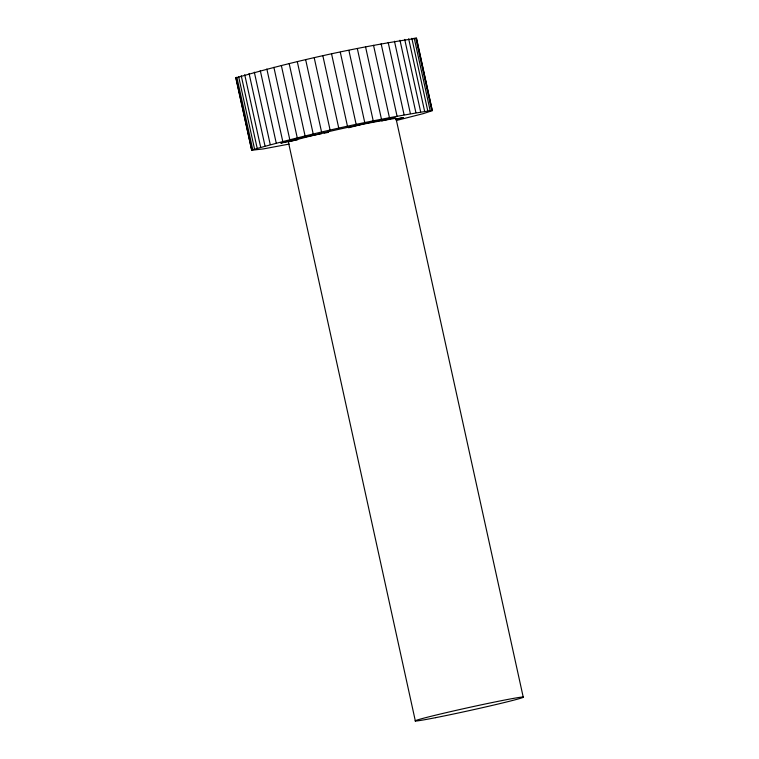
<?xml version="1.0" encoding="UTF-8"?>
<svg xmlns="http://www.w3.org/2000/svg" width="759" height="759" viewBox="0 0 759 759"><rect width="100%" height="100%" fill="white"/><g stroke="black" fill="none" stroke-linecap="round" stroke-linejoin="round"><path stroke-width="1.14" d="M289.217 144.068L263.468 148.897L251.713 150.263L235.802 77.921C294.388 61.005 356.607 47.086 416.378 38.32L432.279 110.653L423.456 113.584L396.312 120.51M432.279 110.653L416.473 38.045M251.713 150.263L235.907 77.646M395.733 118.755L395.961 118.29C359.728 124.144 323.742 132.18 288.354 141.886L415.363 721.05M251.808 149.978C311.038 133.366 371.606 119.818 432.374 110.378M348.599 127.759L366.18 123.224L394.908 117.56L381.777 120.947M395.619 119.552L403.314 117.569L395.524 119.106M321.74 133.66L302.775 137.398L280.773 143.072L297.537 139.77M323.998 133.214L328.514 132.322M235.802 77.921L236.533 78.016M415.742 37.95L431.643 110.292M414.196 38.035L430.097 110.378M411.833 38.311L427.734 110.653M408.665 38.766L424.575 111.108M404.718 39.411L420.619 111.744M399.974 40.227L415.885 112.569M394.462 41.233L410.372 113.575M388.181 42.428L404.082 114.761M381.141 43.794L397.052 116.136M395.961 118.29L523.198 696.999M373.532 45.312L389.433 117.654M365.572 46.935L381.483 119.277M357.347 48.642L373.248 120.975M348.893 50.417L364.804 122.759M340.298 52.257L356.199 124.599M331.617 54.136L347.518 126.478M322.907 56.043L338.818 128.385M314.254 57.969L330.156 130.311M305.706 59.895L321.607 132.227M297.329 61.802L313.239 134.144M289.188 63.68L305.099 136.022M281.352 65.521L297.262 137.863M273.885 67.304L289.786 139.637M266.845 69.012L282.746 141.345M260.299 70.625L276.21 142.967M254.322 72.152L270.223 144.485M249.085 73.519L264.986 145.861M244.73 74.714L260.631 147.047M241.239 75.72L257.14 148.062M238.611 76.545L254.512 148.878M236.836 77.181L252.738 149.523M435.571 717.672A55.568 1.556 -12.4 0 0 522.97 697.455A55.568 1.556 -12.4 0 0 449.29 711.933A55.568 1.556 -12.4 0 0 435.571 717.672"/></g></svg>
